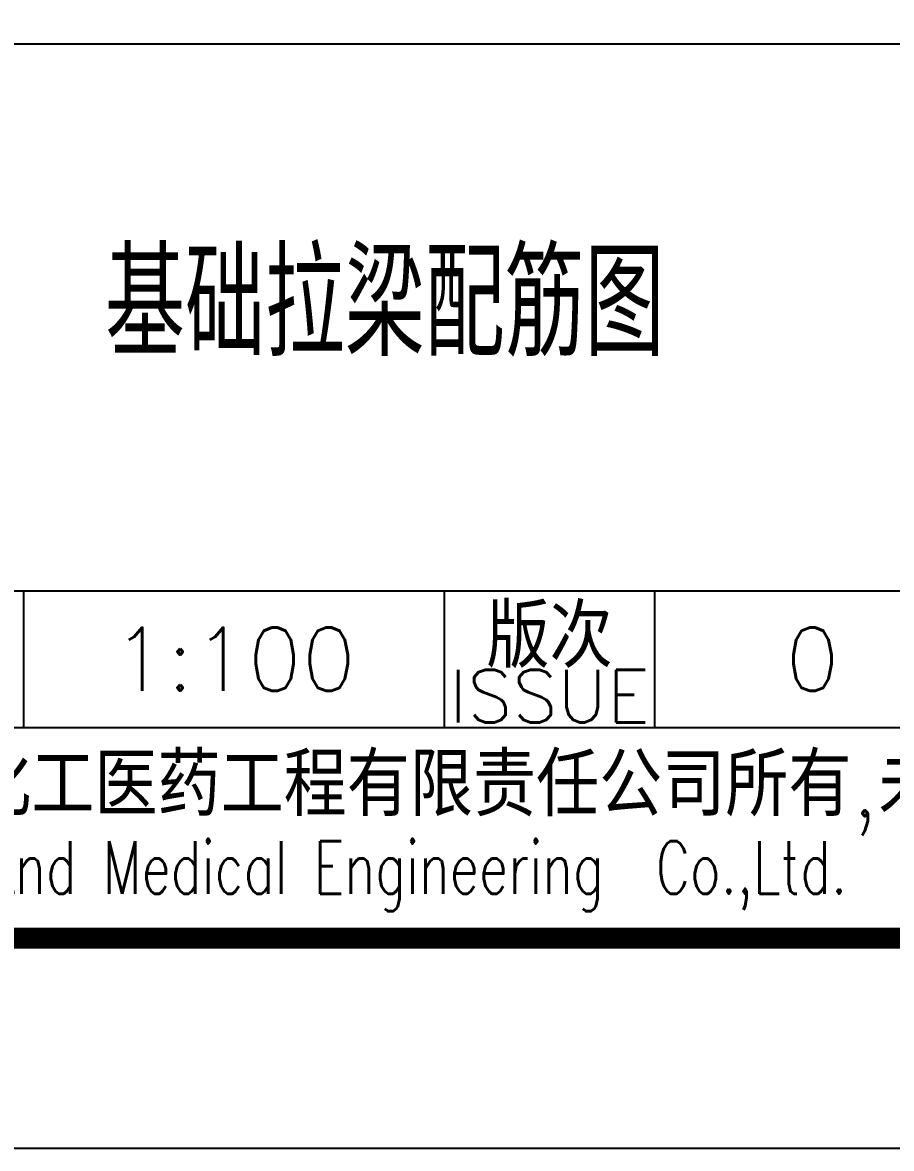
# Model space of a CAD drawing. Header units: millimetres. Extents: x 866561 to 876967, y 40200 to 44891.
# Drawn here: x 870116.5 to 870157.8, y 40201.4 to 40254.9 of the extents above; entities that cross this region are included whole.
import ezdxf
from ezdxf.enums import TextEntityAlignment as Align

# ---------------------------------------------------------------- set-up
doc = ezdxf.new("R2010")
doc.units = ezdxf.units.MM
doc.header["$LTSCALE"] = 1000
doc.header["$MEASUREMENT"] = 0
doc.layers.add('PUB_TEXT', color=7, linetype='Continuous')
doc.styles.add('ECEC_TQ', font='txt_l.shx', dxfattribs={"bigfont": 'hztxt_l.shx'})
doc.styles.add('TS', font='tssdeng.shx', dxfattribs={"width": 0.8, "height": 2.5, "bigfont": 'tssdchn.shx'})

msp = doc.modelspace()

# ---------------------------------------------------------------- linework, layer by layer
for p, q in [((870051.527, 40253.855), (870161.527, 40253.855)), ((870106.527, 40227.855), (870231.527, 40227.855)), ((870116.527, 40221.355), (870116.527, 40227.855)), ((870136.527, 40221.355), (870136.527, 40227.855)), ((870146.527, 40221.355), (870146.527, 40227.855)), ((870051.527, 40221.355), (870231.527, 40221.355)), ((870051.527, 40211.355), (870231.527, 40211.355)), ((870241.527, 40201.355), (869400.527, 40201.355))]:
    msp.add_line(p, q)
at = {"color": 0, "const_width": 1}
msp.add_lwpolyline([(870231.527, 40211.355), (869425.527, 40211.355), (869425.527, 40785.355), (870231.527, 40785.355)], close=True, dxfattribs=at)

# ---------------------------------------------------------------- texts
at = {"style": 'ECEC_TQ'}
for s, height, p in [('版次', 3, (870141.527, 40225.855)), ('ISSUE', 2.5, (870141.527, 40222.855)), ('本文件专有权属安徽华东化工医药工程有限责任公司所有,未经许可不得复制或转让给第三方', 3, (870141.527, 40218.355))]:
    msp.add_text(s, height=height, dxfattribs=at).set_placement(p, align=Align.MIDDLE)
at = {"style": 'ECEC_TQ', "width": 0.72}
msp.add_text('The proprietary right of this document belongs to Anhui Huadong Chemical And Medical Engineering  Co.,Ltd.  and any replication or transfer to the 3rd. side is forbidden without its permission. ', height=2.5, dxfattribs=at).set_placement((870141.527, 40214.355), align=Align.MIDDLE)
at = {"style": 'ECEC_TQ'}
for tag, text, p in [('1:100', '1:100', (870126.527, 40224.605)), ('0', '0', (870154.027, 40224.605))]:
    msp.add_attdef(tag, text=text, height=3, dxfattribs=at).set_placement(p, align=Align.MIDDLE)
at = {"layer": 'PUB_TEXT', "style": 'TS', "width": 0.8}
msp.add_text('基础拉梁配筋图', height=5, dxfattribs=at).set_placement((870133.692, 40241.776), align=Align.MIDDLE)

doc.saveas('drawing.dxf')
